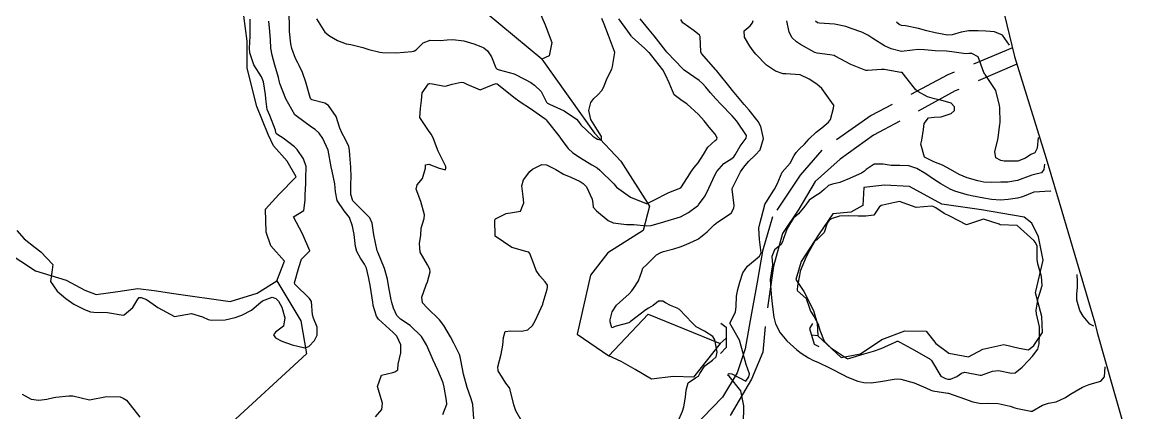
# Model space of a CAD drawing. Header units: metres. Extents: x 298520 to 308411, y 7433745 to 7450750.
# Drawn here: x 298948.1 to 299080.8, y 7450270.6 to 7450317 of the extents above; entities that cross this region are included whole.
import ezdxf

# ---------------------------------------------------------------- set-up
doc = ezdxf.new("R2010")
doc.units = ezdxf.units.M
doc.header["$LTSCALE"] = 10
doc.linetypes.add('DASHED', pattern=[0.75, 0.5, -0.25])
for name, color, linetype in [('Area', 45, 'Continuous'), ('Curvas de Nivel 1m', 11, 'Continuous'), ('Curvas de Nivel 5m', 15, 'Continuous'), ('Hidrografia', 140, 'Continuous'), ('Pontes e viadutos', 190, 'Continuous'), ('Vias Secundárias', 230, 'DASHED')]:
    doc.layers.add(name, color=color, linetype=linetype)

msp = doc.modelspace()

# ---------------------------------------------------------------- linework, layer by layer
at = {"layer": 'Area'}
msp.add_polyline3d([(299039.44, 7450407.69, 730.79), (299039.94, 7450406.21, 731.15), (299043.98, 7450391.03, 736.16), (299044.45, 7450389.76, 732.7), (299045.1, 7450387.58, 732.58), (299046.2, 7450384.68, 732.28), (299047.01, 7450382.48, 732.48), (299049.54, 7450373.2, 732.72), (299053.51, 7450358.78, 732.83), (299055.06, 7450354.12, 734.27), (299057.74, 7450344.03, 732.31), (299058.76, 7450341.01, 731.89), (299063, 7450325.53, 730.75), (299066.07, 7450312.89, 732.87), (299069.83, 7450300.79, 731.2), (299071.38, 7450295.6, 730.74), (299075.61, 7450281.26, 727.2), (299075.89, 7450280.12, 725.38), (299077.71, 7450273.73, 731.83), (299080.83, 7450262.75, 740.69)], dxfattribs=at)
at = {"layer": 'Curvas de Nivel 1m', "flags": 128}
for points, elevation in [([(298947.46, 7450292.24), (298948.34, 7450291.27), (298949.66, 7450290.22), (298950.33, 7450289.72), (298951.75, 7450288.19), (298951.67, 7450287.56), (298951.47, 7450286.19), (298952.27, 7450285.04), (298953.31, 7450284.17), (298954.25, 7450283.51), (298955.51, 7450282.88), (298956.24, 7450282.58), (298956.64, 7450282.53), (298958.24, 7450282.5), (298960.12, 7450282.2), (298960.23, 7450282.21), (298961.25, 7450283.08), (298961.84, 7450284.07), (298962.03, 7450284.29), (298962.26, 7450284.29), (298962.88, 7450284.06), (298963.69, 7450283.49), (298964.24, 7450283.09), (298966.23, 7450282.02), (298968.24, 7450282.37), (298969.54, 7450281.98), (298970.23, 7450281.67), (298970.62, 7450281.58), (298972.23, 7450281.64), (298973.42, 7450281.93), (298974.24, 7450282.18), (298975.38, 7450282.77), (298976.25, 7450283.54), (298976.67, 7450283.89), (298977.82, 7450284.31), (298978.26, 7450284.16), (298978.58, 7450283.87), (298978.98, 7450283.13), (298979.34, 7450281.86), (298979.19, 7450280.9), (298978.22, 7450280.17), (298977.99, 7450279.87), (298978.21, 7450279.51), (298978.97, 7450279.09), (298980.2, 7450278.68), (298981.72, 7450278.31), (298982.19, 7450278.45), (298982.86, 7450279.16), (298983.19, 7450279.82), (298983.17, 7450280.76), (298982.72, 7450281.82), (298982.63, 7450282.22), (298982.49, 7450283.83), (298982.26, 7450284.17), (298980.53, 7450285.85), (298980.47, 7450286.03), (298980.99, 7450287.84), (298981.33, 7450288.83), (298982.32, 7450289.83), (298981.43, 7450291.84), (298980.37, 7450293.85), (298981.59, 7450294.63), (298981.74, 7450295.84), (298981.76, 7450296.49), (298981.81, 7450297.84), (298981.84, 7450298.43), (298981.88, 7450299.84), (298981.54, 7450300.75), (298980.79, 7450301.85), (298980.48, 7450302.18), (298979.15, 7450303.2), (298978.49, 7450303.6), (298978.33, 7450303.71), (298978.25, 7450303.87), (298978.21, 7450304.16), (298977.56, 7450305.88), (298977.25, 7450306.61), (298977.09, 7450307.89), (298977.05, 7450308.4), (298976.8, 7450309.9), (298976.57, 7450310.51), (298975.63, 7450311.91), (298975.16, 7450313.36), (298975.13, 7450313.91), (298975.21, 7450315.33), (298975.23, 7450315.91), (298975.22, 7450317.35)], 719), ([(298998.1, 7450270.4), (298998.57, 7450271.63), (298998.55, 7450272.07), (298998.28, 7450273.64), (298998.14, 7450274.17), (298997.51, 7450275.65), (298996.97, 7450276.86), (298996.61, 7450277.66), (298996.19, 7450278.65), (298995.57, 7450279.67), (298994.22, 7450280.95), (298993.1, 7450281.7), (298992.66, 7450282.13), (298992.25, 7450283.03), (298992.05, 7450283.71), (298991.98, 7450283.99), (298991.66, 7450285.72), (298991.53, 7450286.48), (298991.19, 7450287.72), (298990.37, 7450289.68), (298990.35, 7450289.73), (298990.32, 7450289.84), (298989.91, 7450291.74), (298989.72, 7450293.1), (298989.43, 7450293.74), (298988.39, 7450294.77), (298987.43, 7450295.76), (298987.16, 7450296.52), (298987.18, 7450297.77), (298987.22, 7450298.56), (298987.19, 7450299.77), (298987.05, 7450301.18), (298987.02, 7450301.77), (298986.92, 7450302.21), (298986.49, 7450303.12), (298986.16, 7450303.78), (298985.88, 7450304.4), (298985.42, 7450305.79), (298984.53, 7450307.09), (298984.09, 7450307.35), (298982.54, 7450307.74), (298982.41, 7450307.83), (298982.33, 7450308.05), (298981.84, 7450309.84), (298981.42, 7450311), (298981.05, 7450311.85), (298980.89, 7450312.14), (298980.6, 7450312.67), (298980.17, 7450313.85), (298980.06, 7450314.41), (298979.88, 7450315.86), (298979.87, 7450316.63), (298979.85, 7450317.86)], 721), ([(298983.09, 7450317.39), (298984.09, 7450315.81), (298984.63, 7450315.37), (298985.59, 7450314.82), (298986.62, 7450314.42), (298987.17, 7450314.32), (298988.62, 7450313.98), (298989.32, 7450313.74), (298990.61, 7450313.42), (298990.96, 7450313.38), (298992.61, 7450313.35), (298994.44, 7450313.51), (298994.61, 7450313.54), (298994.73, 7450313.56), (298994.96, 7450313.68), (298995.77, 7450314.52), (298996.62, 7450314.83), (298997.79, 7450314.81), (298998.63, 7450314.89), (298999.32, 7450314.93), (299000.62, 7450314.76), (299001.81, 7450314.41), (299002.62, 7450314.11), (299002.97, 7450313.94), (299003.41, 7450313.58), (299003.91, 7450312.88), (299004.4, 7450311.56), (299004.59, 7450311.41), (299004.81, 7450311.33), (299006.58, 7450310.83), (299007.91, 7450310.19), (299008.57, 7450309.81), (299009.02, 7450309.51), (299009.81, 7450308.75), (299010.45, 7450307.49), (299010.54, 7450307.38), (299010.78, 7450307.24), (299012.53, 7450306.47), (299014, 7450305.45), (299014.24, 7450305.17), (299014.51, 7450304.78), (299015.95, 7450303.43), (299016.29, 7450303.22), (299016.49, 7450303.1), (299016.96, 7450302.95), (299016.96, 7450303.42), (299016.5, 7450304.16), (299015.7, 7450305.43), (299015.45, 7450306.51), (299015.71, 7450307.43), (299016.07, 7450307.9), (299016.55, 7450308.35), (299017.07, 7450308.91), (299017.28, 7450309.41), (299017.65, 7450310.33), (299018.19, 7450311.4), (299018.29, 7450311.7), (299018.55, 7450313.4), (299018.53, 7450313.48), (299017.8, 7450315.41), (299017.31, 7450316.76), (299017, 7450317.42)], 721), ([(299001.8, 7450269.89), (299001.66, 7450271.59), (299001.47, 7450272.24), (299000.99, 7450273.6), (299000.58, 7450275.18), (299000.49, 7450275.61), (299000.18, 7450277.22), (299000.1, 7450277.53), (299000.07, 7450277.61), (298999.44, 7450278.86), (298999.03, 7450279.63), (298998.22, 7450280.98), (298997.7, 7450281.65), (298996.25, 7450283.04), (298995.68, 7450283.67), (298995.6, 7450284.33), (298996.1, 7450285.66), (298996.15, 7450285.79), (298996.29, 7450286.16), (298996.62, 7450287.33), (298996.58, 7450287.66), (298996.31, 7450288.17), (298995.41, 7450289.67), (298995.33, 7450290.68), (298995.5, 7450291.67), (298995.52, 7450292.51), (298995.88, 7450293.66), (298995.92, 7450294.12), (298995.48, 7450295.67), (298994.94, 7450297.15), (298995.05, 7450297.67), (298995.69, 7450298.41), (298996.06, 7450299.66), (298996.06, 7450300.05), (298996.45, 7450300.13), (298997.67, 7450299.65), (298998.44, 7450299.44), (298998.48, 7450299.64), (298998.45, 7450299.83), (298997.54, 7450301.65), (298997.02, 7450303.13), (298996.75, 7450303.66), (298996.5, 7450303.98), (298995.37, 7450305.67), (298995.46, 7450306.74), (298995.58, 7450307.67), (298995.65, 7450308.58), (298996.42, 7450309.66), (298996.52, 7450309.7), (298996.56, 7450309.7), (298996.9, 7450309.66), (298998.32, 7450309.4), (298998.56, 7450309.44), (298999.24, 7450309.62), (299000.31, 7450309.87), (299000.57, 7450309.83), (299000.98, 7450309.61), (299002.56, 7450308.96), (299004.08, 7450309.57), (299004.44, 7450309.69), (299004.56, 7450309.65), (299004.73, 7450309.56), (299006.55, 7450308.09), (299007.32, 7450307.53), (299008.53, 7450306.74), (299010.27, 7450305.49), (299010.4, 7450305.38), (299010.51, 7450305.24), (299011.89, 7450303.48), (299012.48, 7450302.65), (299013, 7450301.98), (299013.58, 7450301.46), (299014.46, 7450300.86), (299015.83, 7450300.05), (299016.45, 7450299.68), (299016.78, 7450299.42), (299018.43, 7450297.77), (299018.6, 7450297.58), (299018.77, 7450297.39), (299020.41, 7450296.2), (299022.29, 7450295.45), (299022.39, 7450295.46), (299023.67, 7450296.07), (299024.41, 7450296.49), (299024.98, 7450296.75), (299026.42, 7450297.3), (299027.18, 7450298.54), (299027.66, 7450299.29), (299027.99, 7450299.74), (299028.45, 7450300.26), (299029.11, 7450301.27), (299029.61, 7450302.13), (299030.49, 7450302.93), (299030.67, 7450303.07), (299030.74, 7450303.25), (299030.5, 7450303.69), (299029.77, 7450304.53), (299029.19, 7450305.27), (299028.52, 7450306.03), (299027.1, 7450307.29), (299026.55, 7450307.65), (299025.61, 7450308.37), (299025.2, 7450309.32), (299025.01, 7450309.76), (299024.58, 7450310.72), (299024.26, 7450311.33), (299022.97, 7450312.99), (299022.66, 7450313.35), (299022.61, 7450313.39), (299022.11, 7450313.87), (299020.63, 7450315.2), (299020.55, 7450315.29), (299020.49, 7450315.37), (299020.09, 7450315.93), (299019.02, 7450317.39)], 722), ([(299007.53, 7450269.53), (299006.81, 7450270.82), (299006.55, 7450271.54), (299006.13, 7450273.32), (299006.08, 7450273.49), (299006.05, 7450273.54), (299005.59, 7450274.1), (299004.68, 7450275.56), (299004.64, 7450276.04), (299005.06, 7450277.56), (299005.26, 7450278.63), (299005.31, 7450279.55), (299005.53, 7450280.24), (299006.21, 7450280.34), (299007.46, 7450280.28), (299008.22, 7450280.45), (299008.79, 7450280.95), (299009.1, 7450281.51), (299009.81, 7450283.06), (299009.98, 7450283.49), (299010.04, 7450283.71), (299010.27, 7450284.48), (299010.5, 7450285.27), (299010.55, 7450285.49), (299010.54, 7450285.74), (299010.29, 7450286.14), (299009.66, 7450286.87), (299009.22, 7450287.51), (299008.96, 7450288.16), (299008.46, 7450289.52), (299008.33, 7450289.68), (299008.13, 7450289.71), (299006.33, 7450290.22), (299004.35, 7450291.56), (299004.31, 7450293.5), (299004.34, 7450293.56), (299004.37, 7450293.61), (299005.66, 7450294.27), (299006.38, 7450294.38), (299007.36, 7450294.55), (299007.76, 7450295.53), (299007.66, 7450296.27), (299007.49, 7450297.53), (299007.69, 7450298.27), (299008.44, 7450299.24), (299008.79, 7450299.51), (299009.88, 7450300.07), (299010.45, 7450300.06), (299011.56, 7450299.48), (299012.44, 7450298.95), (299013.33, 7450298.56), (299014.43, 7450298.05), (299014.81, 7450297.82), (299015.2, 7450297.44), (299015.86, 7450295.97), (299015.93, 7450295.43), (299015.97, 7450295.01), (299016.38, 7450294.56), (299017.76, 7450293.41), (299018.37, 7450293.16), (299019.93, 7450292.94), (299020.37, 7450292.94), (299020.8, 7450292.94), (299022.37, 7450292.79), (299022.89, 7450292.82), (299024.37, 7450293.29), (299024.51, 7450293.33), (299026.38, 7450293.86), (299027.32, 7450294.36), (299028.39, 7450295.17), (299028.45, 7450295.22), (299028.52, 7450295.28), (299029.31, 7450296.37), (299029.74, 7450297.27), (299030.44, 7450298.8), (299030.7, 7450299.25), (299031.51, 7450300.18), (299032.46, 7450300.8), (299032.7, 7450300.99), (299032.86, 7450301.23), (299033.46, 7450302.24), (299034.18, 7450303.21), (299034.19, 7450303.52), (299033.05, 7450305.22), (299032.52, 7450305.84), (299031.16, 7450307.24), (299030.55, 7450307.89), (299029.91, 7450308.61), (299029.36, 7450309.27), (299028.99, 7450309.7), (299028.57, 7450310.07), (299026.81, 7450311.3), (299026.59, 7450311.48), (299024.8, 7450313.33), (299024.72, 7450313.43), (299024.62, 7450313.56), (299023.25, 7450315.34), (299022.64, 7450316.06), (299021.58, 7450317.36)], 723), ([(299026.09, 7450269.6), (299026.61, 7450270.79), (299026.75, 7450271.29), (299026.97, 7450272.45), (299027.03, 7450273.29), (299027.29, 7450274.15), (299028.15, 7450274.73), (299028.49, 7450274.95), (299028.67, 7450275.27), (299029.27, 7450276.17), (299030.18, 7450276.83), (299030.59, 7450277.25), (299030.72, 7450277.78), (299030.46, 7450279.26), (299030.21, 7450279.65), (299029.22, 7450280.27), (299028.23, 7450280.8), (299027.75, 7450281.28), (299026.25, 7450282.87), (299025.98, 7450283.03), (299025.18, 7450283.32), (299024.6, 7450283.67), (299024.26, 7450283.85), (299023.73, 7450283.86), (299023.11, 7450283.34), (299022.57, 7450283.03), (299022.25, 7450282.84), (299020.39, 7450281.38), (299020.31, 7450281.3), (299020.23, 7450281.26), (299018.73, 7450280.89), (299018.22, 7450280.68), (299018, 7450281.4), (299018, 7450281.63), (299018.24, 7450282.57), (299018.74, 7450283.39), (299020.27, 7450284.73), (299020.57, 7450285.07), (299020.77, 7450285.37), (299021.38, 7450286.27), (299021.75, 7450287.36), (299021.9, 7450287.76), (299022.31, 7450288.18), (299022.9, 7450288.76), (299023.5, 7450289.34), (299024.02, 7450289.64), (299024.33, 7450289.74), (299025.56, 7450290.08), (299026.34, 7450290.32), (299027.04, 7450290.59), (299028.35, 7450291.17), (299028.43, 7450291.2), (299028.55, 7450291.28), (299029.54, 7450292.09), (299030.37, 7450292.92), (299030.78, 7450293.25), (299032.38, 7450294.31), (299032.72, 7450294.89), (299032.74, 7450295.23), (299032.5, 7450297.15), (299032.52, 7450297.23), (299033.15, 7450298.51), (299033.49, 7450299.22), (299033.89, 7450299.78), (299034.46, 7450300.45), (299035.25, 7450301.2), (299035.84, 7450301.83), (299036.22, 7450303.18), (299035.93, 7450304.61), (299035.6, 7450305.19), (299034.53, 7450306.53), (299033.94, 7450307.22), (299032.56, 7450308.86), (299032.25, 7450309.23), (299030.8, 7450311.03), (299030.63, 7450311.25), (299030.58, 7450311.31), (299028.85, 7450313.28), (299028.79, 7450313.45), (299028.7, 7450315.28), (299028.64, 7450315.44), (299027.98, 7450315.95), (299026.66, 7450316.91), (299026.4, 7450317.3)], 724), ([(299069.62, 7450300.13), (299069.55, 7450299.5), (299069.29, 7450299.11), (299068.44, 7450298.91), (299068.14, 7450298.8), (299066.44, 7450298.18), (299065.27, 7450298), (299064.43, 7450297.97), (299063.36, 7450297.93), (299062.43, 7450298), (299061.69, 7450298.14), (299060.44, 7450298.51), (299059.5, 7450298.91), (299058.45, 7450299.5), (299057.51, 7450299.99), (299056.46, 7450300.4), (299055.38, 7450300.96), (299054.95, 7450302.5), (299055.05, 7450302.96), (299055.23, 7450304.24), (299055.34, 7450304.96), (299055.86, 7450305.62), (299056.52, 7450305.71), (299057.35, 7450305.76), (299058.52, 7450306.13), (299058.95, 7450306.49), (299058.94, 7450306.92), (299058.54, 7450307.35), (299057.32, 7450307.71), (299056.55, 7450307.88), (299055.72, 7450308.11), (299054.56, 7450308.73), (299054.3, 7450308.97), (299053.31, 7450310.25), (299052.7, 7450310.99), (299052.58, 7450311.02), (299052.55, 7450311.02), (299050.59, 7450311.36), (299050.24, 7450311.37), (299048.59, 7450311.23), (299048.38, 7450311.25), (299046.6, 7450311.96), (299044.74, 7450312.96), (299044.61, 7450313.02), (299044.1, 7450313.1), (299042.61, 7450313.29), (299042.34, 7450313.39), (299040.62, 7450314.32), (299040.14, 7450314.65), (299039.65, 7450315.14), (299039.29, 7450315.8), (299039.02, 7450317.15)], 726), ([(299068.87, 7450303.28), (299068.74, 7450302.03), (299068.47, 7450301.47), (299068.02, 7450301.26), (299067.38, 7450300.82), (299066.46, 7450300.48), (299064.83, 7450300.47), (299064.46, 7450300.54), (299063.83, 7450300.86), (299063.72, 7450301.61), (299064.05, 7450302.85), (299064.12, 7450303.23), (299064.34, 7450304.85), (299064.35, 7450305.01), (299064.31, 7450306.85), (299064.3, 7450307.08), (299063.86, 7450308.86), (299062.58, 7450310.76), (299062.53, 7450310.82), (299062.5, 7450310.87), (299062.44, 7450311.01), (299061.73, 7450312.88), (299061, 7450313.28), (299060.62, 7450313.26), (299060.28, 7450313.24), (299058.62, 7450313.47), (299058, 7450313.54), (299056.62, 7450313.58), (299055.35, 7450313.69), (299054.62, 7450313.74), (299053.95, 7450313.64), (299052.62, 7450313.49), (299051.42, 7450313.81), (299050.62, 7450314.18), (299049.21, 7450315.03), (299048.64, 7450315.44), (299047.9, 7450315.79), (299046.64, 7450316.24), (299046.03, 7450316.46), (299044.65, 7450316.74), (299042.88, 7450316.88), (299042.65, 7450316.92), (299042.43, 7450317.11)], 727), ([(299065.49, 7450314.24), (299064.64, 7450315.43), (299063.67, 7450315.83), (299062.64, 7450315.92), (299061.73, 7450315.97), (299060.64, 7450315.94), (299059.74, 7450315.81), (299058.64, 7450315.49), (299058.11, 7450315.45), (299056.64, 7450315.71), (299055.65, 7450315.96), (299054.65, 7450316.24), (299053.09, 7450316.54), (299052.65, 7450316.58), (299052.34, 7450316.69), (299052.05, 7450317)], 728)]:
    msp.add_lwpolyline(points, dxfattribs=dict(at, elevation=elevation))
at = {"layer": 'Curvas de Nivel 1m', "elevation": 724, "flags": 128}
msp.add_lwpolyline([(299056.4, 7450295.1), (299056.21, 7450295.14), (299054.39, 7450294.97), (299052.4, 7450295.69), (299051.84, 7450295.56), (299050.4, 7450295.24), (299050.21, 7450295.2), (299049.97, 7450295.02), (299049.34, 7450294.07), (299048.38, 7450293.96), (299047.49, 7450293.94), (299046.38, 7450294), (299045.26, 7450293.95), (299044.38, 7450293.67), (299044.02, 7450293.45), (299043.79, 7450293.1), (299043.45, 7450292.01), (299042.51, 7450291.11), (299042.41, 7450291.05), (299042.35, 7450290.97), (299041.66, 7450289.79), (299041.31, 7450289.13), (299040.6, 7450287.43), (299040.54, 7450287.14), (299040.52, 7450286.91), (299040.28, 7450285.69), (299040.22, 7450285.19), (299040.23, 7450285.14), (299040.27, 7450285.07), (299041.29, 7450284.16), (299041.67, 7450283.12), (299041.82, 7450282.68), (299042.24, 7450281.98), (299042.72, 7450281.11), (299042.91, 7450280.41), (299043.43, 7450279.1), (299044.2, 7450278.35), (299046.1, 7450277.07), (299046.18, 7450277.03), (299046.23, 7450277.02), (299046.49, 7450277.07), (299048.19, 7450277.58), (299049.29, 7450277.93), (299050.2, 7450278.24), (299051.89, 7450278.99), (299052.1, 7450279.1), (299052.2, 7450279.1), (299052.44, 7450278.99), (299054.19, 7450278.02), (299056.03, 7450276.95), (299056.18, 7450276.79), (299057.3, 7450274.93), (299057.88, 7450274.66), (299058.15, 7450274.6), (299058.47, 7450274.6), (299059.23, 7450274.91), (299059.76, 7450275.31), (299060.16, 7450275.41), (299061.97, 7450275.07), (299062.16, 7450275.08), (299063.47, 7450275.55), (299064.16, 7450275.63), (299065.7, 7450275.3), (299066.16, 7450275.34), (299066.98, 7450276.01), (299067.73, 7450276.81), (299068.19, 7450277.3), (299068.83, 7450278.16), (299069, 7450278.79), (299069.05, 7450279.95), (299069.03, 7450280.79), (299068.7, 7450282.34), (299068.64, 7450282.8), (299068.86, 7450284.2), (299069.06, 7450284.79), (299069.37, 7450285.71), (299069.27, 7450286.79), (299068.84, 7450288.27), (299068.76, 7450288.8), (299068.74, 7450290.39), (299068.55, 7450290.8), (299068.35, 7450291.07), (299066.37, 7450292.83), (299064.37, 7450292.93), (299064.25, 7450292.98), (299062.38, 7450293.59), (299060.37, 7450292.9), (299058.38, 7450293.95), (299057.71, 7450294.26), (299056.71, 7450294.95)], close=True, dxfattribs=at)
at = {"layer": 'Curvas de Nivel 5m', "flags": 128}
for points, elevation in [([(298990.1, 7450270.12), (298990.85, 7450270.98), (298990.95, 7450271.72), (298990.41, 7450273.45), (298990.35, 7450273.73), (298990.83, 7450275.05), (298992.16, 7450275.39), (298992.4, 7450275.46), (298992.76, 7450275.7), (298992.82, 7450276.35), (298993.13, 7450277.7), (298993.14, 7450278.65), (298992.64, 7450279.7), (298992.21, 7450280.13), (298990.46, 7450281.73), (298990.24, 7450282.06), (298989.85, 7450283.34), (298989.8, 7450283.74), (298989.73, 7450284.26), (298989.47, 7450285.74), (298989.28, 7450286.73), (298989.03, 7450287.75), (298988.8, 7450288.24), (298988.31, 7450288.95), (298987.88, 7450289.76), (298987.75, 7450290.35), (298987.56, 7450291.77), (298987.38, 7450292.75), (298987.03, 7450293.77), (298986.38, 7450294.58), (298985.55, 7450295.79), (298985.35, 7450296.85), (298985.28, 7450297.79), (298984.95, 7450299.29), (298984.83, 7450299.8), (298984.47, 7450301.8), (298983.85, 7450303.17), (298983.43, 7450303.82), (298982.93, 7450304.25), (298982.5, 7450304.53), (298980.66, 7450305.85), (298980.52, 7450305.99), (298979.44, 7450307.86), (298978.75, 7450309.68), (298978.7, 7450309.87), (298978.57, 7450310.4), (298978.16, 7450311.88), (298977.81, 7450313.08), (298977.67, 7450313.88), (298977.62, 7450314.88), (298977.53, 7450315.89), (298977.43, 7450317.11)], 720), ([(299033.87, 7450269.43), (299033.9, 7450271.21), (299033.91, 7450271.42), (299033.53, 7450273.22), (299032.15, 7450274.94), (299032, 7450275.08), (299032.07, 7450275.23), (299032.15, 7450275.27), (299032.45, 7450275.23), (299034.14, 7450274.35), (299034.5, 7450274.86), (299034.55, 7450275.21), (299034.17, 7450276.32), (299033.92, 7450277.21), (299033.87, 7450277.53), (299033.37, 7450279.22), (299032.23, 7450281.23), (299032.91, 7450282.56), (299033, 7450283.22), (299033.03, 7450284.45), (299033.17, 7450285.22), (299033.42, 7450286.09), (299033.77, 7450287.22), (299034.31, 7450288), (299035.75, 7450289.19), (299035.94, 7450289.58), (299035.74, 7450291.19), (299035.68, 7450292.51), (299035.82, 7450293.19), (299036.34, 7450295.13), (299036.35, 7450295.18), (299036.36, 7450295.22), (299036.39, 7450295.31), (299037.11, 7450296.47), (299037.55, 7450297.17), (299037.86, 7450297.74), (299038.44, 7450299.16), (299039.38, 7450300.22), (299039.89, 7450301.15), (299040.1, 7450301.51), (299040.47, 7450301.91), (299041.11, 7450302.51), (299041.67, 7450303.12), (299042.5, 7450303.9), (299043.17, 7450304.44), (299043.96, 7450305.1), (299044.18, 7450305.43), (299044.54, 7450306.77), (299044.6, 7450307.03), (299044.6, 7450307.09), (299044.58, 7450307.13), (299044.54, 7450307.18), (299043.15, 7450309.1), (299042.57, 7450309.6), (299041.65, 7450310.2), (299040.58, 7450310.71), (299038.9, 7450310.83), (299038.58, 7450310.84), (299037.66, 7450311.17), (299036.59, 7450311.89), (299035.3, 7450313.2), (299035, 7450313.59), (299034.62, 7450314.13), (299033.97, 7450315.22), (299033.92, 7450315.94), (299034.65, 7450316.54), (299034.94, 7450316.92), (299035.02, 7450317.2)], 725), ([(299070.37, 7450296.97), (299070.37, 7450296.94), (299070.36, 7450296.91), (299070.3, 7450296.9), (299068.42, 7450296.81), (299068.37, 7450296.8), (299067, 7450296.23), (299066.41, 7450296.09), (299065.32, 7450295.93), (299064.41, 7450295.86), (299063.34, 7450295.92), (299062.41, 7450296.1), (299060.94, 7450296.37), (299060.42, 7450296.46), (299058.97, 7450296.91), (299058.43, 7450297.17), (299057.29, 7450297.8), (299056.44, 7450298.32), (299055.53, 7450298.96), (299054.45, 7450299.61), (299053.52, 7450299.92), (299052.45, 7450299.98), (299051.42, 7450299.97), (299050.45, 7450300.13), (299049.38, 7450300.1), (299048.45, 7450299.49), (299048.22, 7450299.27), (299047.89, 7450299.05), (299046.88, 7450298.61), (299046.44, 7450298.43), (299045.29, 7450297.94), (299044.43, 7450297.73), (299043.94, 7450297.58), (299043.44, 7450297.1), (299042.9, 7450296.62), (299042.41, 7450296.34), (299041.66, 7450295.86), (299041.13, 7450295.13), (299040.38, 7450294.23), (299039.81, 7450293.72), (299039.43, 7450293.15), (299039.05, 7450292.47), (299038.55, 7450291.16), (299038.51, 7450291), (299038.34, 7450290.56), (299037.54, 7450289.96), (299037.24, 7450289.17), (299037.31, 7450288.16), (299037.14, 7450287.17), (299037.03, 7450286.43), (299037.1, 7450285.17), (299037.2, 7450284.24), (299037.31, 7450283.17), (299037.45, 7450281.96), (299037.64, 7450281.17), (299038.22, 7450280.08), (299038.99, 7450279.15), (299040.19, 7450278.08), (299040.72, 7450277.67), (299041.56, 7450277.12), (299042.18, 7450276.82), (299042.68, 7450276.6), (299044.16, 7450275.89), (299045.77, 7450275.07), (299046.15, 7450274.88), (299047.44, 7450274.34), (299048.14, 7450274.19), (299049.01, 7450274.16), (299050.15, 7450274.31), (299051.75, 7450274.59), (299052.15, 7450274.62), (299052.57, 7450274.57), (299054.14, 7450274.14), (299055.52, 7450273.57), (299056.14, 7450273.27), (299056.37, 7450273.19), (299058.13, 7450272.93), (299058.21, 7450272.92), (299060.13, 7450272.26), (299061.11, 7450271.9), (299062.12, 7450271.71), (299062.97, 7450271.72), (299064.12, 7450271.69), (299065.56, 7450271.39), (299066.12, 7450271.2), (299066.41, 7450271.12), (299067.99, 7450270.8), (299068.11, 7450270.78), (299068.13, 7450270.78), (299068.17, 7450270.8), (299069.41, 7450271.5), (299070.12, 7450271.72), (299071, 7450271.89), (299072.13, 7450272.41), (299072.65, 7450272.75), (299074.14, 7450273.63), (299074.93, 7450273.94), (299076.15, 7450274.32), (299076.33, 7450274.36), (299076.78, 7450274.85), (299076.83, 7450276.04)], 725), ([(299075.5, 7450280.89), (299075.03, 7450281.13), (299074.24, 7450282.05), (299073.83, 7450282.74), (299073.48, 7450283.96), (299073.49, 7450284.74), (299073.56, 7450285.46), (299073.56, 7450286.2), (299073.53, 7450287.03)], 725), ([(298948.12, 7450272.8), (298949.17, 7450272.22), (298950.11, 7450272.11), (298951.04, 7450272.2), (298951.88, 7450272.42), (298952.12, 7450272.45), (298953.67, 7450272.62), (298954.12, 7450272.61), (298956.11, 7450272.14), (298958.12, 7450272.51), (298959.74, 7450272.47), (298960.12, 7450272.35), (298960.52, 7450272.09), (298962.09, 7450270.07)], 720)]:
    msp.add_lwpolyline(points, dxfattribs=dict(at, elevation=elevation))
at = {"layer": 'Hidrografia'}
for points in [[(299009.9, 7450312.59), (299003.39, 7450317.98), (299002.75, 7450321.98), (298998.85, 7450322.62), (298995.81, 7450324.16), (298992.76, 7450325.02), (298987.42, 7450328.68), (298987.68, 7450331.93), (298989.12, 7450335.24), (298990.14, 7450338.27), (298995.21, 7450340.51), (298997.56, 7450340.83), (299000.82, 7450340.3), (299004.29, 7450337.47), (299005.25, 7450334.01), (299008.13, 7450326.73), (299008.13, 7450322.2), (299009.2, 7450319.11), (299010.27, 7450316.66), (299011.07, 7450314.58), (299010.75, 7450312.98)], [(299067.23, 7450293.82), (299062.14, 7450294.69), (299057.44, 7450295.36), (299053.6, 7450297.46), (299050.61, 7450297.62), (299048.16, 7450297.33), (299048.03, 7450295.2), (299046.6, 7450294.42), (299044.47, 7450294.23), (299042.86, 7450291.85), (299040.7, 7450288.56), (299040.06, 7450286.43), (299041.03, 7450285.01), (299042.19, 7450282.73), (299042.61, 7450281.25), (299042.7, 7450279.73), (299045.47, 7450277.16), (299047.76, 7450277.61), (299050.31, 7450279.28), (299053.01, 7450280.31), (299055.56, 7450280.28), (299056.72, 7450278.83), (299058.26, 7450277.68), (299060.59, 7450277.22), (299062.3, 7450278.15), (299064.81, 7450278.7), (299066.62, 7450278.25), (299067.71, 7450278.09), (299068.36, 7450278.6), (299069.39, 7450280.12), (299069.32, 7450282.01), (299068.58, 7450284.83), (299069.48, 7450288.72), (299068.93, 7450291.49), (299068.13, 7450293.1)], [(299017.86, 7450277.35), (299022.54, 7450282.29), (299031.06, 7450278.82), (299027.91, 7450274.83), (299025.49, 7450274.89), (299022.91, 7450274.57), (299020.96, 7450275.73), (299019.33, 7450276.67)]]:
    msp.add_lwpolyline(points, close=True, dxfattribs=at)
for points in [[(298946.22, 7450289.74), (298949.68, 7450287.47), (298953.34, 7450286.35), (298955.54, 7450285.17), (298956.89, 7450284.66), (298959.5, 7450285), (298961.84, 7450285.34), (298963.81, 7450285.1), (298966.15, 7450284.76), (298972.83, 7450283.81), (298976.05, 7450284.79), (298978.39, 7450286.28), (298979.31, 7450288.62), (298977.65, 7450290.41), (298977.1, 7450292.04), (298977.04, 7450294.78), (298978.63, 7450296.5), (298980.66, 7450298.63), (298979.61, 7450300.49), (298977.99, 7450302.28), (298977.34, 7450303.64), (298975.99, 7450306.95), (298974.87, 7450311.51), (298974.87, 7450314.73), (298974.46, 7450317.74)], [(299009.9, 7450312.59), (299016.13, 7450303.79), (299019.28, 7450300.46), (299022.66, 7450295.12), (299021.93, 7450292.23), (299017.71, 7450289.58), (299015.67, 7450286.94), (299014.07, 7450279.93), (299017.86, 7450277.35)], [(298978.39, 7450286.28), (298981.23, 7450281.53), (298981.91, 7450277.59), (298972.52, 7450268.98), (298970.89, 7450263.96), (298961.78, 7450240.46)], [(299031.06, 7450278.82), (299031.8, 7450279.45)], [(299042.7, 7450279.73), (299041.92, 7450279.81)]]:
    msp.add_lwpolyline(points, dxfattribs=at)
at = {"layer": 'Pontes e viadutos'}
for points in [[(299031.16, 7450281.23), (299031.81, 7450280.75), (299031.79, 7450278.35), (299031.11, 7450277.65)], [(299042.05, 7450281.21), (299041.68, 7450280.61), (299042.25, 7450278.73), (299042.8, 7450278.48)]]:
    msp.add_lwpolyline(points, dxfattribs=at)
at = {"layer": 'Vias Secundárias'}
for points, elevation in [([(299065.81, 7450313.95), (299058.16, 7450310.72), (299049.01, 7450305.89), (299043.15, 7450301.77), (299040.57, 7450298.81), (299037.28, 7450293.87), (299036.1, 7450289.8), (299035.46, 7450286.11), (299034.63, 7450281.54), (299034.06, 7450278.17), (299033.1, 7450275.35), (299031.35, 7450272.46), (299027.2, 7450268.15), (299020.68, 7450260.25), (299015.07, 7450257.36), (299008.92, 7450255.1), (299004.31, 7450252.6), (299000.46, 7450249.95)], 732.69), ([(299066.34, 7450312.01), (299059.02, 7450308.81), (299049.32, 7450303.55), (299045.35, 7450300.71), (299042.38, 7450298.05), (299040.42, 7450294.79), (299038.49, 7450291.87), (299037.4, 7450288.02), (299036.42, 7450280.84), (299036.14, 7450277.8), (299034.81, 7450274.58), (299031.83, 7450269.49), (299025.83, 7450261.9), (299021.46, 7450258.15), (299017.77, 7450255.74), (299012.56, 7450254.57), (299007.73, 7450252.26), (299003.76, 7450249.95)], 732.75)]:
    msp.add_lwpolyline(points, dxfattribs=dict(at, elevation=elevation))

doc.saveas('drawing.dxf')
